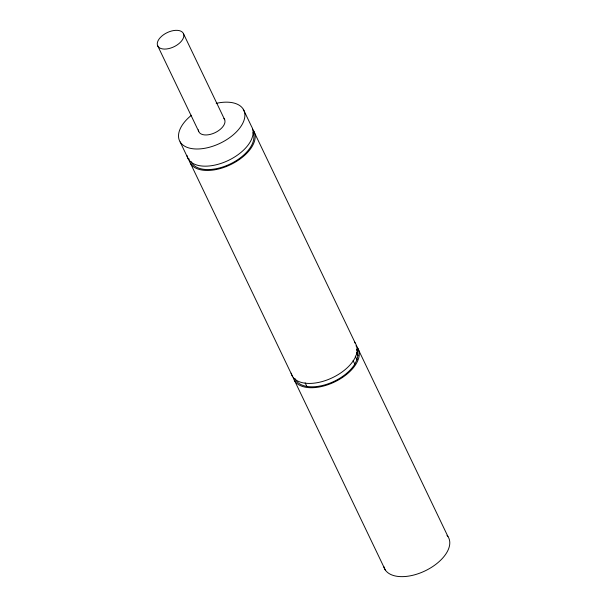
<?xml version="1.0" encoding="UTF-8"?>
<svg xmlns="http://www.w3.org/2000/svg" width="607" height="607" viewBox="0 0 607 607"><rect width="100%" height="100%" fill="white"/><g stroke="black" fill="none" stroke-linecap="round" stroke-linejoin="round"><path stroke-width="0.91" d="M295.063 378.722A34.22 18.84 -25.6 0 0 322.674 385.453A34.22 18.84 -25.6 0 0 354.814 364.139L356.969 359.746L357.948 355.527L357.69 351.65A34.22 18.84 -25.6 0 0 356.704 349.055M243.293 109.268L251.518 126.438A35.585 19.591 -25.6 0 1 226.98 161.075A35.585 19.591 -25.6 0 1 186.964 155.475M253.339 130.361L355.376 343.327M357.432 347.621L447.951 536.542M356.666 349.503L357.69 351.65M356.575 352.667L357.948 355.527M355.254 356.165L356.969 359.746M353.099 360.558L354.814 364.139M183.564 33.886A14.257 7.845 -25.6 0 1 166.47 48.985A14.257 7.845 -25.6 0 1 161.652 36.238A14.257 7.845 -25.6 0 1 183.564 33.886L224.704 119.754M157.554 45.525L198.701 131.4M305.131 382.85L306.846 386.424M190.644 163.731L292.68 376.697M294.736 380.991L385.255 569.92M180.12 141.894L188.345 159.064M447.002 535.306A35.585 19.591 -25.6 0 1 425.636 570.618A35.585 19.591 -25.6 0 1 383.73 566.392M355.937 345.8A35.585 19.591 -25.6 0 1 335.747 381.386A35.585 19.591 -25.6 0 1 293.211 377.463M253.013 132.63A34.22 18.84 -25.6 0 1 229.469 164.345A34.22 18.84 -25.6 0 1 190.962 161.462M354.427 342.09A35.585 19.591 -25.6 0 1 333.061 377.402A35.585 19.591 -25.6 0 1 291.155 373.176M252.391 129.124A35.585 19.591 -25.6 0 1 229.765 165.036A35.585 19.591 -25.6 0 1 188.86 158.647M216.221 103.357A35.585 19.591 -25.6 0 1 242.33 124.116A35.585 19.591 -25.6 0 1 191.478 148.548A35.585 19.591 -25.6 0 1 191.463 115.254M223.915 118.433A14.257 7.845 -25.6 0 1 214.491 132.941A14.257 7.845 -25.6 0 1 198.406 129.852"/></g></svg>
